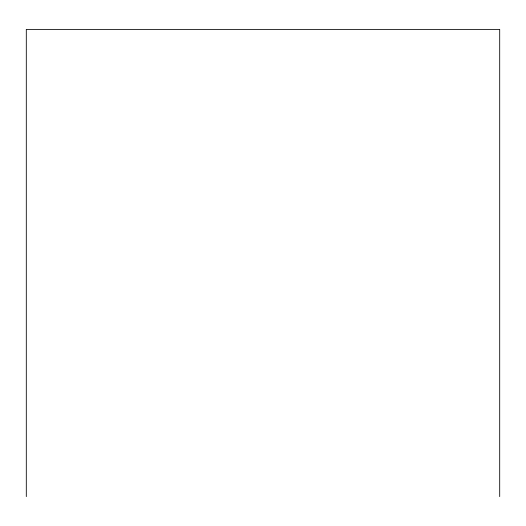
<?xml version="1.0" encoding="UTF-8"?>
<svg xmlns="http://www.w3.org/2000/svg" width="526" height="526" viewBox="0 0 526 526"><rect width="100%" height="100%" fill="white"/><g stroke="black" fill="none" stroke-linecap="round" stroke-linejoin="round"><path stroke-width="0.79" d="M499.7 496.61L499.7 29.39L26.3 29.39L26.3 496.61"/></g></svg>
